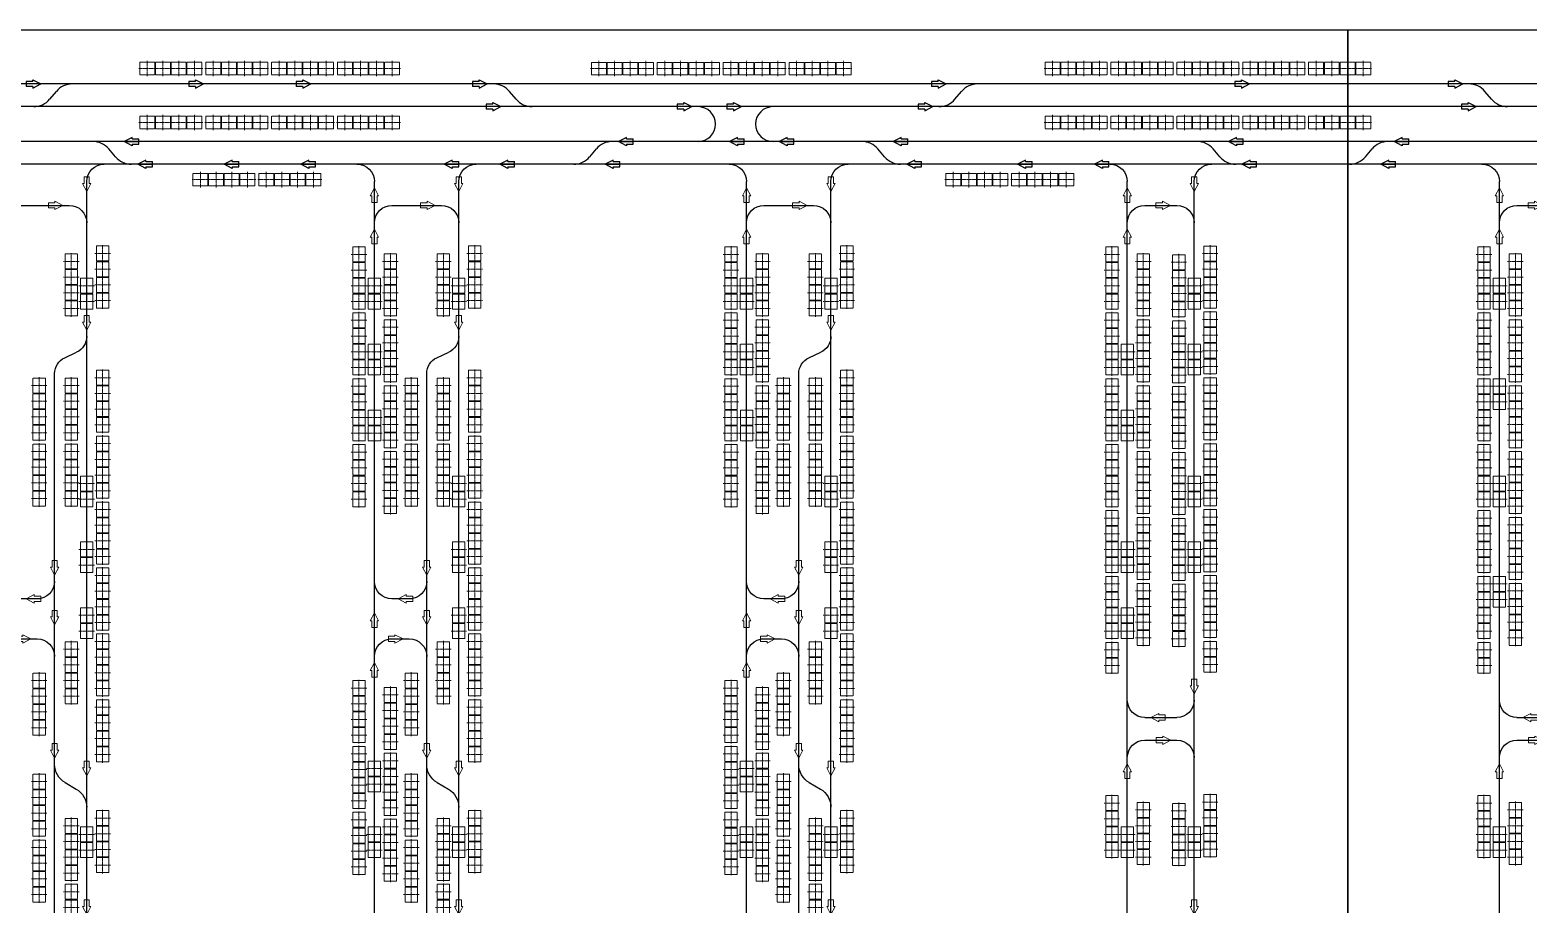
# Model space of a CAD drawing. Header units: millimetres. Extents: x -128 to 670218, y 27186 to 149492.
# Drawn here: x 97177 to 140148, y 107718 to 132785 of the extents above; entities that cross this region are included whole.
import ezdxf

# ---------------------------------------------------------------- set-up
doc = ezdxf.new("R2010")
doc.units = ezdxf.units.MM
doc.linetypes.add('AM_ISO08W050', pattern=[18, 12, -1.5, 3, -1.5])
doc.linetypes.add('XAT-M16_6F_EQ Layout_20211120$0$ACAD_ISO08W100', pattern=[36, 24, -3, 6, -3])
for name, color, linetype, lineweight in [('_CLINE', 4, 'XAT-M16_6F_EQ Layout_20211120$0$ACAD_ISO08W100', 9), ('DIRECT', 40, 'Continuous', 9), ('LINE_EQ', 4, 'AM_ISO08W050', 20), ('LINE_STB', 151, 'Continuous', 30)]:
    doc.layers.add(name, color=color, linetype=linetype, lineweight=lineweight)
doc.layers.add('Rail_H4822(Lower)', color=7, linetype='Continuous')

# ---------------------------------------------------------------- blocks, each defined once
blk = doc.blocks.new('*U3')
at = {"color": 0, "linetype": 'ByBlock'}
for p, q in [((-120, -230), (0, 0)), ((0, 0), (0, -420)), ((120, -230), (0, 0)), ((-75, -230), (-120, -230)), ((-75, -230), (-75, -420)), ((75, -420), (-75, -420)), ((75, -230), (75, -420)), ((75, -230), (120, -230))]:
    blk.add_line(p, q, dxfattribs=at)
blk = doc.blocks.new('A$C31676947')
at = {"layer": 'Rail_H4822(Lower)'}
for p, q in [((500, 47250), (500, 500)), ((2420, 47250), (2420, 500)), ((1000, 46570), (1920, 46570)), ((1000, 31870), (1920, 31870)), ((1000, 31220), (1920, 31220)), ((1000, 16520), (1920, 16520)), ((1000, 15870), (1920, 15870)), ((1000, 1180), (1920, 1180))]:
    blk.add_line(p, q, dxfattribs=at)
for centre, start, end in [((0, 47250), 0, 90), ((2920, 47250), 90, 180), ((1000, 46070), 90, 180), ((1920, 46070), 0, 90), ((1000, 32370), 180, 270), ((1920, 32370), 270, 0), ((1000, 30720), 90, 180), ((1920, 30720), 0, 90), ((0, 23700), 270, 0), ((2920, 23700), 180, 270), ((0, 21700), 0, 90), ((2920, 21700), 90, 180), ((1000, 17020), 180, 270), ((1920, 17020), 270, 0), ((1000, 15370), 90, 180), ((1920, 15370), 0, 90), ((1000, 1680), 180, 270), ((1920, 1680), 270, 0), ((0, 500), 270, 0), ((2920, 500), 180, 270)]:
    blk.add_arc(centre, 500, start, end, dxfattribs=at)
at = {"layer": 'DIRECT'}
for p, rotation in [((500, 46970), 180), ((1180, 46570), 89.99999999999999), ((500, 32550), 180), ((500, 23880), 180), ((500, 17200), 180), ((500, 1860), 180), ((1740, 1180), 270), ((500, 680), 180)]:
    blk.add_blockref('*U3', p, dxfattribs=dict(at, rotation=rotation))
for p in [(2420, 47070), (2420, 45890), (2420, 30540), (2420, 21520), (2420, 15190), (2420, 780)]:
    blk.add_blockref('*U3', p, dxfattribs=at)
at = {"layer": 'DIRECT', "lineweight": -2}
for p, rotation in [((1750, 31870), 270), ((1170, 31220), 89.99999999999999), ((1750, 16520), 270), ((1170, 15870), 89.99999999999999)]:
    blk.add_blockref('*U3', p, dxfattribs=dict(at, rotation=rotation))
blk = doc.blocks.new('A$Ca08771bd')
at = {"layer": 'Rail_H4822(Lower)'}
for p, q in [((500, 47250), (500, 500)), ((2920, 47250), (2920, 500)), ((1000, 46570), (2420, 46570)), ((2290, 42199), (2630, 42357)), ((2000, 41745), (2000, 6005)), ((1000, 32935), (1500, 32935)), ((1500, 31785), (1000, 31785)), ((2300, 27664), (2620, 27480)), ((2300, 17736), (2620, 17920)), ((1000, 13615), (1500, 13615)), ((1500, 12465), (1000, 12465)), ((2290, 5552), (2630, 5394)), ((1000, 1180), (2420, 1180))]:
    blk.add_line(p, q, dxfattribs=at)
for centre, radius, start, end in [((0, 47250), 500, 0, 90), ((3420, 47250), 500, 90, 180), ((1000, 46070), 500, 90, 180), ((2420, 46070), 500, 0, 90), ((2420, 42811), 500, 294.8882, 0), ((2500, 41745), 500, 114.8882, 180), ((1000, 33435), 500, 180, 270), ((1500, 33435), 500, 270, 0), ((1000, 31285), 500, 90, 180), ((1500, 31285), 500, 0, 90), ((2600, 28184), 600, 180, 240), ((2320, 26960), 600, 0, 60), ((0, 23700), 500, 270, 0), ((3420, 23700), 500, 180, 270), ((0, 21700), 500, 0, 90), ((3420, 21700), 500, 90, 180), ((2320, 18440), 600, 300, 0), ((2600, 17216), 600, 120, 180), ((1000, 14115), 500, 180, 270), ((1500, 14115), 500, 270, 0), ((1000, 11965), 500, 90, 180), ((1500, 11965), 500, 0, 90), ((2500, 6005), 500, 180, 245.1118), ((2420, 4940), 500, 0, 65.1118), ((1000, 1680), 500, 180, 270), ((2420, 1680), 500, 270, 0), ((0, 500), 500, 270, 0), ((3420, 500), 500, 180, 270)]:
    blk.add_arc(centre, radius, start, end, dxfattribs=at)
at = {"layer": 'DIRECT'}
for p, rotation in [((500, 46970), 180), ((1180, 46570), 90), ((500, 33615), 180), ((1320, 32935), 270), ((500, 32185), 180), ((1180, 31785), 90), ((500, 23880), 180), ((500, 14295), 180), ((1320, 13615), 270), ((500, 12865), 180), ((1180, 12465), 90), ((500, 1860), 180), ((2240, 1180), 270), ((500, 680), 180)]:
    blk.add_blockref('*U3', p, dxfattribs=dict(at, rotation=rotation))
for p in [(2920, 47070), (2920, 45890), (2920, 41911), (2000, 32535), (2000, 31105), (2920, 21520), (2000, 13215), (2000, 11785), (2920, 780)]:
    blk.add_blockref('*U3', p, dxfattribs=at)
at = {"layer": 'DIRECT', "lineweight": -2}
for p in [(2000, 27287), (2920, 26780), (2920, 17543), (2000, 17036), (2920, 4760)]:
    blk.add_blockref('*U3', p, dxfattribs=at)
blk = doc.blocks.new('*U589')
at = {"color": 0, "linetype": 'ByBlock'}
for p, q in [((-120, -230), (0, 0)), ((0, 0), (0, -420)), ((120, -230), (0, 0)), ((-75, -230), (-120, -230)), ((-75, -230), (-75, -420)), ((75, -420), (-75, -420)), ((75, -230), (75, -420)), ((75, -230), (120, -230))]:
    blk.add_line(p, q, dxfattribs=at)
blk = doc.blocks.new('*U570')
at = {"color": 0, "linetype": 'ByBlock'}
for p, q in [((-120, -230), (0, 0)), ((0, 0), (0, -420)), ((120, -230), (0, 0)), ((-75, -230), (-120, -230)), ((-75, -230), (-75, -420)), ((75, -420), (-75, -420)), ((75, -230), (75, -420)), ((75, -230), (120, -230))]:
    blk.add_line(p, q, dxfattribs=at)
blk = doc.blocks.new('*U571')
at = {"color": 0, "linetype": 'ByBlock'}
for p, q in [((-120, -230), (0, 0)), ((0, 0), (0, -420)), ((120, -230), (0, 0)), ((-75, -230), (-120, -230)), ((-75, -230), (-75, -420)), ((75, -420), (-75, -420)), ((75, -230), (75, -420)), ((75, -230), (120, -230))]:
    blk.add_line(p, q, dxfattribs=at)
blk = doc.blocks.new('*U506')
at = {"color": 0, "linetype": 'ByBlock'}
for p, q in [((-120, -230), (0, 0)), ((0, 0), (0, -420)), ((120, -230), (0, 0)), ((-75, -230), (-120, -230)), ((-75, -230), (-75, -420)), ((75, -420), (-75, -420)), ((75, -230), (75, -420)), ((75, -230), (120, -230))]:
    blk.add_line(p, q, dxfattribs=at)
blk = doc.blocks.new('*U507')
at = {"color": 0, "linetype": 'ByBlock'}
for p, q in [((-120, -230), (0, 0)), ((0, 0), (0, -420)), ((120, -230), (0, 0)), ((-75, -230), (-120, -230)), ((-75, -230), (-75, -420)), ((75, -420), (-75, -420)), ((75, -230), (75, -420)), ((75, -230), (120, -230))]:
    blk.add_line(p, q, dxfattribs=at)
blk = doc.blocks.new('*U448')
at = {"color": 0, "linetype": 'ByBlock'}
for p, q in [((-120, -230), (0, 0)), ((0, 0), (0, -420)), ((120, -230), (0, 0)), ((-75, -230), (-120, -230)), ((-75, -230), (-75, -420)), ((75, -420), (-75, -420)), ((75, -230), (75, -420)), ((75, -230), (120, -230))]:
    blk.add_line(p, q, dxfattribs=at)
blk = doc.blocks.new('*U782')
at = {"color": 0, "linetype": 'ByBlock'}
for p, q in [((-120, -230), (0, 0)), ((0, 0), (0, -420)), ((120, -230), (0, 0)), ((-75, -230), (-120, -230)), ((-75, -230), (-75, -420)), ((75, -420), (-75, -420)), ((75, -230), (75, -420)), ((75, -230), (120, -230))]:
    blk.add_line(p, q, dxfattribs=at)
blk = doc.blocks.new('*U771')
at = {"color": 0, "linetype": 'ByBlock'}
for p, q in [((-120, -230), (0, 0)), ((0, 0), (0, -420)), ((120, -230), (0, 0)), ((-75, -230), (-120, -230)), ((-75, -230), (-75, -420)), ((75, -420), (-75, -420)), ((75, -230), (75, -420)), ((75, -230), (120, -230))]:
    blk.add_line(p, q, dxfattribs=at)
blk = doc.blocks.new('*U772')
at = {"color": 0, "linetype": 'ByBlock'}
for p, q in [((-120, -230), (0, 0)), ((0, 0), (0, -420)), ((120, -230), (0, 0)), ((-75, -230), (-120, -230)), ((-75, -230), (-75, -420)), ((75, -420), (-75, -420)), ((75, -230), (75, -420)), ((75, -230), (120, -230))]:
    blk.add_line(p, q, dxfattribs=at)
blk = doc.blocks.new('*U713')
at = {"color": 0, "linetype": 'ByBlock'}
for p, q in [((-120, -230), (0, 0)), ((0, 0), (0, -420)), ((120, -230), (0, 0)), ((-75, -230), (-120, -230)), ((-75, -230), (-75, -420)), ((75, -420), (-75, -420)), ((75, -230), (75, -420)), ((75, -230), (120, -230))]:
    blk.add_line(p, q, dxfattribs=at)
blk = doc.blocks.new('*U715')
at = {"color": 0, "linetype": 'ByBlock'}
for p, q in [((-120, -230), (0, 0)), ((0, 0), (0, -420)), ((120, -230), (0, 0)), ((-75, -230), (-120, -230)), ((-75, -230), (-75, -420)), ((75, -420), (-75, -420)), ((75, -230), (75, -420)), ((75, -230), (120, -230))]:
    blk.add_line(p, q, dxfattribs=at)
blk = doc.blocks.new('*U647')
at = {"color": 0, "linetype": 'ByBlock'}
for p, q in [((-120, -230), (0, 0)), ((0, 0), (0, -420)), ((120, -230), (0, 0)), ((-75, -230), (-120, -230)), ((-75, -230), (-75, -420)), ((75, -420), (-75, -420)), ((75, -230), (75, -420)), ((75, -230), (120, -230))]:
    blk.add_line(p, q, dxfattribs=at)
blk = doc.blocks.new('*U649')
at = {"color": 0, "linetype": 'ByBlock'}
for p, q in [((-120, -230), (0, 0)), ((0, 0), (0, -420)), ((120, -230), (0, 0)), ((-75, -230), (-120, -230)), ((-75, -230), (-75, -420)), ((75, -420), (-75, -420)), ((75, -230), (75, -420)), ((75, -230), (120, -230))]:
    blk.add_line(p, q, dxfattribs=at)
blk = doc.blocks.new('*U395')
at = {"color": 0, "linetype": 'ByBlock'}
for p, q in [((-120, -230), (0, 0)), ((0, 0), (0, -420)), ((120, -230), (0, 0)), ((-75, -230), (-120, -230)), ((-75, -230), (-75, -420)), ((75, -420), (-75, -420)), ((75, -230), (75, -420)), ((75, -230), (120, -230))]:
    blk.add_line(p, q, dxfattribs=at)
blk = doc.blocks.new('*U396')
at = {"color": 0, "linetype": 'ByBlock'}
for p, q in [((-120, -230), (0, 0)), ((0, 0), (0, -420)), ((120, -230), (0, 0)), ((-75, -230), (-120, -230)), ((-75, -230), (-75, -420)), ((75, -420), (-75, -420)), ((75, -230), (75, -420)), ((75, -230), (120, -230))]:
    blk.add_line(p, q, dxfattribs=at)
blk = doc.blocks.new('*U397')
at = {"color": 0, "linetype": 'ByBlock'}
for p, q in [((-120, -230), (0, 0)), ((0, 0), (0, -420)), ((120, -230), (0, 0)), ((-75, -230), (-120, -230)), ((-75, -230), (-75, -420)), ((75, -420), (-75, -420)), ((75, -230), (75, -420)), ((75, -230), (120, -230))]:
    blk.add_line(p, q, dxfattribs=at)
blk = doc.blocks.new('*U398')
at = {"color": 0, "linetype": 'ByBlock'}
for p, q in [((-120, -230), (0, 0)), ((0, 0), (0, -420)), ((120, -230), (0, 0)), ((-75, -230), (-120, -230)), ((-75, -230), (-75, -420)), ((75, -420), (-75, -420)), ((75, -230), (75, -420)), ((75, -230), (120, -230))]:
    blk.add_line(p, q, dxfattribs=at)
blk = doc.blocks.new('*U399')
at = {"color": 0, "linetype": 'ByBlock'}
for p, q in [((-120, -230), (0, 0)), ((0, 0), (0, -420)), ((120, -230), (0, 0)), ((-75, -230), (-120, -230)), ((-75, -230), (-75, -420)), ((75, -420), (-75, -420)), ((75, -230), (75, -420)), ((75, -230), (120, -230))]:
    blk.add_line(p, q, dxfattribs=at)
blk = doc.blocks.new('*U400')
at = {"color": 0, "linetype": 'ByBlock'}
for p, q in [((-120, -230), (0, 0)), ((0, 0), (0, -420)), ((120, -230), (0, 0)), ((-75, -230), (-120, -230)), ((-75, -230), (-75, -420)), ((75, -420), (-75, -420)), ((75, -230), (75, -420)), ((75, -230), (120, -230))]:
    blk.add_line(p, q, dxfattribs=at)
blk = doc.blocks.new('*U401')
at = {"color": 0, "linetype": 'ByBlock'}
for p, q in [((-120, -230), (0, 0)), ((0, 0), (0, -420)), ((120, -230), (0, 0)), ((-75, -230), (-120, -230)), ((-75, -230), (-75, -420)), ((75, -420), (-75, -420)), ((75, -230), (75, -420)), ((75, -230), (120, -230))]:
    blk.add_line(p, q, dxfattribs=at)
blk = doc.blocks.new('*U402')
at = {"color": 0, "linetype": 'ByBlock'}
for p, q in [((-120, -230), (0, 0)), ((0, 0), (0, -420)), ((120, -230), (0, 0)), ((-75, -230), (-120, -230)), ((-75, -230), (-75, -420)), ((75, -420), (-75, -420)), ((75, -230), (75, -420)), ((75, -230), (120, -230))]:
    blk.add_line(p, q, dxfattribs=at)
blk = doc.blocks.new('*U403')
at = {"color": 0, "linetype": 'ByBlock'}
for p, q in [((-120, -230), (0, 0)), ((0, 0), (0, -420)), ((120, -230), (0, 0)), ((-75, -230), (-120, -230)), ((-75, -230), (-75, -420)), ((75, -420), (-75, -420)), ((75, -230), (75, -420)), ((75, -230), (120, -230))]:
    blk.add_line(p, q, dxfattribs=at)
blk = doc.blocks.new('*U404')
at = {"color": 0, "linetype": 'ByBlock'}
for p, q in [((-120, -230), (0, 0)), ((0, 0), (0, -420)), ((120, -230), (0, 0)), ((-75, -230), (-120, -230)), ((-75, -230), (-75, -420)), ((75, -420), (-75, -420)), ((75, -230), (75, -420)), ((75, -230), (120, -230))]:
    blk.add_line(p, q, dxfattribs=at)
blk = doc.blocks.new('*U371')
at = {"color": 0, "linetype": 'ByBlock'}
for p, q in [((-120, -230), (0, 0)), ((0, 0), (0, -420)), ((120, -230), (0, 0)), ((-75, -230), (-120, -230)), ((-75, -230), (-75, -420)), ((75, -420), (-75, -420)), ((75, -230), (75, -420)), ((75, -230), (120, -230))]:
    blk.add_line(p, q, dxfattribs=at)
blk = doc.blocks.new('*U372')
at = {"color": 0, "linetype": 'ByBlock'}
for p, q in [((-120, -230), (0, 0)), ((0, 0), (0, -420)), ((120, -230), (0, 0)), ((-75, -230), (-120, -230)), ((-75, -230), (-75, -420)), ((75, -420), (-75, -420)), ((75, -230), (75, -420)), ((75, -230), (120, -230))]:
    blk.add_line(p, q, dxfattribs=at)
blk = doc.blocks.new('*U373')
at = {"color": 0, "linetype": 'ByBlock'}
for p, q in [((-120, -230), (0, 0)), ((0, 0), (0, -420)), ((120, -230), (0, 0)), ((-75, -230), (-120, -230)), ((-75, -230), (-75, -420)), ((75, -420), (-75, -420)), ((75, -230), (75, -420)), ((75, -230), (120, -230))]:
    blk.add_line(p, q, dxfattribs=at)
blk = doc.blocks.new('*U374')
at = {"color": 0, "linetype": 'ByBlock'}
for p, q in [((-120, -230), (0, 0)), ((0, 0), (0, -420)), ((120, -230), (0, 0)), ((-75, -230), (-120, -230)), ((-75, -230), (-75, -420)), ((75, -420), (-75, -420)), ((75, -230), (75, -420)), ((75, -230), (120, -230))]:
    blk.add_line(p, q, dxfattribs=at)
blk = doc.blocks.new('*U375')
at = {"color": 0, "linetype": 'ByBlock'}
for p, q in [((-120, -230), (0, 0)), ((0, 0), (0, -420)), ((120, -230), (0, 0)), ((-75, -230), (-120, -230)), ((-75, -230), (-75, -420)), ((75, -420), (-75, -420)), ((75, -230), (75, -420)), ((75, -230), (120, -230))]:
    blk.add_line(p, q, dxfattribs=at)
blk = doc.blocks.new('*U377')
at = {"color": 0, "linetype": 'ByBlock'}
for p, q in [((-120, -230), (0, 0)), ((0, 0), (0, -420)), ((120, -230), (0, 0)), ((-75, -230), (-120, -230)), ((-75, -230), (-75, -420)), ((75, -420), (-75, -420)), ((75, -230), (75, -420)), ((75, -230), (120, -230))]:
    blk.add_line(p, q, dxfattribs=at)
blk = doc.blocks.new('*U378')
at = {"color": 0, "linetype": 'ByBlock'}
for p, q in [((-120, -230), (0, 0)), ((0, 0), (0, -420)), ((120, -230), (0, 0)), ((-75, -230), (-120, -230)), ((-75, -230), (-75, -420)), ((75, -420), (-75, -420)), ((75, -230), (75, -420)), ((75, -230), (120, -230))]:
    blk.add_line(p, q, dxfattribs=at)
blk = doc.blocks.new('XAT-M16_6F_EQ Layout_20211120$0$EG-12_FOUP_(01)-pv')
at = {"layer": '_CLINE'}
for p, q in [((0, 211), (0, -235)), ((-239, -12), (239, -12))]:
    blk.add_line(p, q, dxfattribs=at)
at = {"layer": 'LINE_EQ'}
blk.add_lwpolyline([(-215, 166), (-215, -190), (215, -190), (215, 166)], close=True, dxfattribs=at)
blk = doc.blocks.new('A$Ca79c4620')
at = {"rotation": 89.99999999999999}
for p in [(945, -882), (945, -1332), (945, -1782), (945, -2232)]:
    blk.add_blockref('XAT-M16_6F_EQ Layout_20211120$0$EG-12_FOUP_(01)-pv', p, dxfattribs=at)
blk = doc.blocks.new('A$Cb83e1a90')
at = {"rotation": 89.99999999999999}
for p in [(-955, -909), (-955, -1359), (-955, -1809), (-955, -2259)]:
    blk.add_blockref('XAT-M16_6F_EQ Layout_20211120$0$EG-12_FOUP_(01)-pv', p, dxfattribs=at)

msp = doc.modelspace()

# ---------------------------------------------------------------- linework, layer by layer
for points in [[(5682, 132785), (134983, 132785), (134983, 79986), (5682, 79986)], [(134983, 132785), (262984, 132785), (262984, 79986), (134983, 79986)]]:
    msp.add_lwpolyline(points, close=True)
at = {"layer": 'Rail_H4822(Lower)'}
for p, q in [((333538, 131236), (72208, 131236)), ((97743, 130798), (97935, 131025)), ((111124, 130798), (110932, 131025)), ((123710, 130798), (123901, 131025)), ((139104, 130798), (138912, 131025)), ((339872, 130586), (72208, 130586)), ((332538, 129586), (73431, 129586)), ((99631, 129148), (99439, 129375)), ((113232, 129148), (113424, 129375)), ((121691, 129148), (121499, 129375)), ((131306, 129148), (131114, 129375)), ((135481, 129148), (135673, 129375)), ((331888, 128936), (78898, 128936))]:
    msp.add_line(p, q, dxfattribs=at)
for centre, radius, start, end in [((98392, 130636), 600, 90, 139.6984), ((110474, 130636), 600, 40.3016, 90), ((124359, 130636), 600, 90, 139.6984), ((138454, 130636), 600, 40.3016, 90), ((97285, 131186), 600, 270, 319.6984), ((111581, 131186), 600, 220.3016, 270), ((123252, 131186), 600, 270, 319.6984), ((139561, 131186), 600, 220.3016, 270), ((116341, 130086), 500, 270, 90), ((118491, 130086), 500, 90, 270), ((98981, 128986), 600, 40.3016, 90), ((113881, 128986), 600, 90, 139.6984), ((121041, 128986), 600, 40.3016, 90), ((130657, 128986), 600, 40.3016, 90), ((136131, 128986), 600, 90, 139.6984), ((100088, 129536), 600, 220.3016, 270), ((112774, 129536), 600, 270, 319.6984), ((122148, 129536), 600, 220.3016, 270), ((131764, 129536), 600, 220.3016, 270), ((135024, 129536), 600, 270, 319.6984)]:
    msp.add_arc(centre, radius, start, end, dxfattribs=at)

# ---------------------------------------------------------------- block references
at = {"layer": 'LINE_EQ', "rotation": 89.99999999999999}
for p in [(98793, 125448), (107046, 125448), (109466, 125448), (117719, 125448), (120139, 125448), (130562, 125448), (139315, 125448), (98793, 124998), (107046, 124998), (109466, 124998), (117719, 124998), (120139, 124998), (130562, 124998), (139315, 124998), (107046, 123558), (117719, 123558), (128642, 123558), (130562, 123558), (107046, 123108), (117719, 123108), (128642, 123108), (130562, 123108), (139315, 122568), (139315, 122118), (107049, 121668), (117722, 121668), (128642, 121668), (107049, 121218), (117722, 121218), (128642, 121218), (98793, 119778), (109466, 119778), (120139, 119778), (130562, 119778), (139315, 119778), (98793, 119328), (109466, 119328), (120139, 119328), (130562, 119328), (139315, 119328), (98793, 117888), (109466, 117888), (120139, 117888), (128642, 117888), (130562, 117888), (98793, 117438), (109466, 117438), (120139, 117438), (128642, 117438), (130562, 117438), (139315, 116898), (139315, 116448), (98793, 115998), (109466, 115998), (120139, 115998), (128642, 115998), (98793, 115548), (109466, 115548), (120139, 115548), (128642, 115548), (107046, 111604), (117719, 111604), (107046, 111154), (117719, 111154), (98793, 109714), (107046, 109714), (109466, 109714), (117719, 109714), (120139, 109714), (128642, 109714), (130562, 109714), (139315, 109714), (98793, 109264), (107046, 109264), (109466, 109264), (117719, 109264), (120139, 109264), (128642, 109264), (130562, 109264), (139315, 109264)]:
    msp.add_blockref('XAT-M16_6F_EQ Layout_20211120$0$EG-12_FOUP_(01)-pv', p, dxfattribs=at)
at = {"layer": 'LINE_STB'}
for name, p in [('XAT-M16_6F_EQ Layout_20211120$0$EG-12_FOUP_(01)-pv', (100543, 131692)), ('XAT-M16_6F_EQ Layout_20211120$0$EG-12_FOUP_(01)-pv', (100993, 131692)), ('XAT-M16_6F_EQ Layout_20211120$0$EG-12_FOUP_(01)-pv', (101443, 131692)), ('XAT-M16_6F_EQ Layout_20211120$0$EG-12_FOUP_(01)-pv', (101893, 131692)), ('XAT-M16_6F_EQ Layout_20211120$0$EG-12_FOUP_(01)-pv', (102433, 131692)), ('XAT-M16_6F_EQ Layout_20211120$0$EG-12_FOUP_(01)-pv', (102883, 131692)), ('XAT-M16_6F_EQ Layout_20211120$0$EG-12_FOUP_(01)-pv', (103333, 131692)), ('XAT-M16_6F_EQ Layout_20211120$0$EG-12_FOUP_(01)-pv', (103783, 131692)), ('XAT-M16_6F_EQ Layout_20211120$0$EG-12_FOUP_(01)-pv', (104323, 131692)), ('XAT-M16_6F_EQ Layout_20211120$0$EG-12_FOUP_(01)-pv', (104773, 131692)), ('XAT-M16_6F_EQ Layout_20211120$0$EG-12_FOUP_(01)-pv', (105223, 131692)), ('XAT-M16_6F_EQ Layout_20211120$0$EG-12_FOUP_(01)-pv', (105673, 131692)), ('XAT-M16_6F_EQ Layout_20211120$0$EG-12_FOUP_(01)-pv', (106213, 131692)), ('XAT-M16_6F_EQ Layout_20211120$0$EG-12_FOUP_(01)-pv', (106663, 131692)), ('XAT-M16_6F_EQ Layout_20211120$0$EG-12_FOUP_(01)-pv', (107113, 131692)), ('XAT-M16_6F_EQ Layout_20211120$0$EG-12_FOUP_(01)-pv', (107563, 131692)), ('XAT-M16_6F_EQ Layout_20211120$0$EG-12_FOUP_(01)-pv', (113497, 131691)), ('XAT-M16_6F_EQ Layout_20211120$0$EG-12_FOUP_(01)-pv', (113947, 131691)), ('XAT-M16_6F_EQ Layout_20211120$0$EG-12_FOUP_(01)-pv', (114397, 131691)), ('XAT-M16_6F_EQ Layout_20211120$0$EG-12_FOUP_(01)-pv', (114847, 131691)), ('XAT-M16_6F_EQ Layout_20211120$0$EG-12_FOUP_(01)-pv', (115387, 131691)), ('XAT-M16_6F_EQ Layout_20211120$0$EG-12_FOUP_(01)-pv', (115837, 131691)), ('XAT-M16_6F_EQ Layout_20211120$0$EG-12_FOUP_(01)-pv', (116287, 131691)), ('XAT-M16_6F_EQ Layout_20211120$0$EG-12_FOUP_(01)-pv', (116737, 131691)), ('XAT-M16_6F_EQ Layout_20211120$0$EG-12_FOUP_(01)-pv', (117277, 131691)), ('XAT-M16_6F_EQ Layout_20211120$0$EG-12_FOUP_(01)-pv', (117727, 131691)), ('XAT-M16_6F_EQ Layout_20211120$0$EG-12_FOUP_(01)-pv', (118177, 131691)), ('XAT-M16_6F_EQ Layout_20211120$0$EG-12_FOUP_(01)-pv', (118627, 131691)), ('XAT-M16_6F_EQ Layout_20211120$0$EG-12_FOUP_(01)-pv', (119167, 131691)), ('XAT-M16_6F_EQ Layout_20211120$0$EG-12_FOUP_(01)-pv', (119617, 131691)), ('XAT-M16_6F_EQ Layout_20211120$0$EG-12_FOUP_(01)-pv', (120067, 131691)), ('XAT-M16_6F_EQ Layout_20211120$0$EG-12_FOUP_(01)-pv', (120517, 131691)), ('XAT-M16_6F_EQ Layout_20211120$0$EG-12_FOUP_(01)-pv', (126510, 131692)), ('XAT-M16_6F_EQ Layout_20211120$0$EG-12_FOUP_(01)-pv', (126960, 131692)), ('XAT-M16_6F_EQ Layout_20211120$0$EG-12_FOUP_(01)-pv', (127410, 131692)), ('XAT-M16_6F_EQ Layout_20211120$0$EG-12_FOUP_(01)-pv', (127860, 131692)), ('XAT-M16_6F_EQ Layout_20211120$0$EG-12_FOUP_(01)-pv', (128400, 131692)), ('XAT-M16_6F_EQ Layout_20211120$0$EG-12_FOUP_(01)-pv', (128850, 131692)), ('XAT-M16_6F_EQ Layout_20211120$0$EG-12_FOUP_(01)-pv', (129300, 131692)), ('XAT-M16_6F_EQ Layout_20211120$0$EG-12_FOUP_(01)-pv', (129750, 131692)), ('XAT-M16_6F_EQ Layout_20211120$0$EG-12_FOUP_(01)-pv', (130290, 131692)), ('XAT-M16_6F_EQ Layout_20211120$0$EG-12_FOUP_(01)-pv', (130740, 131692)), ('XAT-M16_6F_EQ Layout_20211120$0$EG-12_FOUP_(01)-pv', (131190, 131692)), ('XAT-M16_6F_EQ Layout_20211120$0$EG-12_FOUP_(01)-pv', (131640, 131692)), ('XAT-M16_6F_EQ Layout_20211120$0$EG-12_FOUP_(01)-pv', (132180, 131692)), ('XAT-M16_6F_EQ Layout_20211120$0$EG-12_FOUP_(01)-pv', (132630, 131692)), ('XAT-M16_6F_EQ Layout_20211120$0$EG-12_FOUP_(01)-pv', (133080, 131692)), ('XAT-M16_6F_EQ Layout_20211120$0$EG-12_FOUP_(01)-pv', (133530, 131692)), ('XAT-M16_6F_EQ Layout_20211120$0$EG-12_FOUP_(01)-pv', (134070, 131692)), ('XAT-M16_6F_EQ Layout_20211120$0$EG-12_FOUP_(01)-pv', (134520, 131692)), ('XAT-M16_6F_EQ Layout_20211120$0$EG-12_FOUP_(01)-pv', (134970, 131692)), ('XAT-M16_6F_EQ Layout_20211120$0$EG-12_FOUP_(01)-pv', (135420, 131692)), ('XAT-M16_6F_EQ Layout_20211120$0$EG-12_FOUP_(01)-pv', (100543, 130143)), ('XAT-M16_6F_EQ Layout_20211120$0$EG-12_FOUP_(01)-pv', (100993, 130143)), ('XAT-M16_6F_EQ Layout_20211120$0$EG-12_FOUP_(01)-pv', (101443, 130143)), ('XAT-M16_6F_EQ Layout_20211120$0$EG-12_FOUP_(01)-pv', (101893, 130143)), ('XAT-M16_6F_EQ Layout_20211120$0$EG-12_FOUP_(01)-pv', (102433, 130143)), ('XAT-M16_6F_EQ Layout_20211120$0$EG-12_FOUP_(01)-pv', (102883, 130143)), ('XAT-M16_6F_EQ Layout_20211120$0$EG-12_FOUP_(01)-pv', (103333, 130143)), ('XAT-M16_6F_EQ Layout_20211120$0$EG-12_FOUP_(01)-pv', (103783, 130143)), ('XAT-M16_6F_EQ Layout_20211120$0$EG-12_FOUP_(01)-pv', (104323, 130143)), ('XAT-M16_6F_EQ Layout_20211120$0$EG-12_FOUP_(01)-pv', (104773, 130143)), ('XAT-M16_6F_EQ Layout_20211120$0$EG-12_FOUP_(01)-pv', (105223, 130143)), ('XAT-M16_6F_EQ Layout_20211120$0$EG-12_FOUP_(01)-pv', (105673, 130143)), ('XAT-M16_6F_EQ Layout_20211120$0$EG-12_FOUP_(01)-pv', (106213, 130143)), ('XAT-M16_6F_EQ Layout_20211120$0$EG-12_FOUP_(01)-pv', (106663, 130143)), ('XAT-M16_6F_EQ Layout_20211120$0$EG-12_FOUP_(01)-pv', (107113, 130143)), ('XAT-M16_6F_EQ Layout_20211120$0$EG-12_FOUP_(01)-pv', (107563, 130143)), ('XAT-M16_6F_EQ Layout_20211120$0$EG-12_FOUP_(01)-pv', (126510, 130143)), ('XAT-M16_6F_EQ Layout_20211120$0$EG-12_FOUP_(01)-pv', (126960, 130143)), ('XAT-M16_6F_EQ Layout_20211120$0$EG-12_FOUP_(01)-pv', (127410, 130143)), ('XAT-M16_6F_EQ Layout_20211120$0$EG-12_FOUP_(01)-pv', (127860, 130143)), ('XAT-M16_6F_EQ Layout_20211120$0$EG-12_FOUP_(01)-pv', (128400, 130143)), ('XAT-M16_6F_EQ Layout_20211120$0$EG-12_FOUP_(01)-pv', (128850, 130143)), ('XAT-M16_6F_EQ Layout_20211120$0$EG-12_FOUP_(01)-pv', (129300, 130143)), ('XAT-M16_6F_EQ Layout_20211120$0$EG-12_FOUP_(01)-pv', (129750, 130143)), ('XAT-M16_6F_EQ Layout_20211120$0$EG-12_FOUP_(01)-pv', (130290, 130143)), ('XAT-M16_6F_EQ Layout_20211120$0$EG-12_FOUP_(01)-pv', (130740, 130143)), ('XAT-M16_6F_EQ Layout_20211120$0$EG-12_FOUP_(01)-pv', (131190, 130143)), ('XAT-M16_6F_EQ Layout_20211120$0$EG-12_FOUP_(01)-pv', (131640, 130143)), ('XAT-M16_6F_EQ Layout_20211120$0$EG-12_FOUP_(01)-pv', (132180, 130143)), ('XAT-M16_6F_EQ Layout_20211120$0$EG-12_FOUP_(01)-pv', (132630, 130143)), ('XAT-M16_6F_EQ Layout_20211120$0$EG-12_FOUP_(01)-pv', (133080, 130143)), ('XAT-M16_6F_EQ Layout_20211120$0$EG-12_FOUP_(01)-pv', (133530, 130143)), ('XAT-M16_6F_EQ Layout_20211120$0$EG-12_FOUP_(01)-pv', (134070, 130143)), ('XAT-M16_6F_EQ Layout_20211120$0$EG-12_FOUP_(01)-pv', (134520, 130143)), ('XAT-M16_6F_EQ Layout_20211120$0$EG-12_FOUP_(01)-pv', (134970, 130143)), ('XAT-M16_6F_EQ Layout_20211120$0$EG-12_FOUP_(01)-pv', (135420, 130143)), ('A$Cb83e1a90', (99305, 127058)), ('A$Ca79c4620', (98305, 127257)), ('A$Cb83e1a90', (107558, 127257)), ('A$Cb83e1a90', (109978, 127058)), ('A$Ca79c4620', (108978, 127257)), ('A$Cb83e1a90', (118231, 127257)), ('A$Cb83e1a90', (120651, 127058)), ('A$Ca79c4620', (119651, 127257)), ('A$Cb83e1a90', (107558, 125367)), ('A$Cb83e1a90', (118231, 125367)), ('A$Cb83e1a90', (100205, 123720)), ('A$Cb83e1a90', (110878, 123720)), ('A$Cb83e1a90', (121551, 123720)), ('A$Cb83e1a90', (98385, 123495)), ('A$Cb83e1a90', (99305, 123495)), ('A$Cb83e1a90', (107558, 123477)), ('A$Cb83e1a90', (109058, 123495)), ('A$Cb83e1a90', (109978, 123495)), ('A$Cb83e1a90', (118231, 123477)), ('A$Cb83e1a90', (119731, 123495)), ('A$Cb83e1a90', (120651, 123495)), ('A$Cb83e1a90', (98385, 121605)), ('A$Cb83e1a90', (98385, 121605)), ('A$Cb83e1a90', (99305, 121605)), ('A$Cb83e1a90', (100205, 121830)), ('A$Cb83e1a90', (107558, 121587)), ('A$Cb83e1a90', (109058, 121605)), ('A$Cb83e1a90', (109058, 121605)), ('A$Cb83e1a90', (109978, 121605)), ('A$Cb83e1a90', (110878, 121830)), ('A$Cb83e1a90', (118231, 121587)), ('A$Cb83e1a90', (119731, 121605)), ('A$Cb83e1a90', (119731, 121605)), ('A$Cb83e1a90', (120651, 121605)), ('A$Cb83e1a90', (121551, 121830)), ('A$Cb83e1a90', (100205, 119940)), ('A$Cb83e1a90', (110878, 119940)), ('A$Cb83e1a90', (121551, 119940)), ('A$Cb83e1a90', (100205, 118050)), ('A$Cb83e1a90', (110878, 118050)), ('A$Cb83e1a90', (121551, 118050)), ('A$Cb83e1a90', (99305, 115935)), ('A$Cb83e1a90', (100205, 116160)), ('A$Cb83e1a90', (109978, 115935)), ('A$Cb83e1a90', (110878, 116160)), ('A$Cb83e1a90', (120651, 115935)), ('A$Cb83e1a90', (121551, 116160)), ('A$Cb83e1a90', (98385, 115035)), ('A$Cb83e1a90', (109058, 115035)), ('A$Cb83e1a90', (119731, 115035)), ('A$Cb83e1a90', (107558, 114822)), ('A$Cb83e1a90', (118231, 114822)), ('A$Cb83e1a90', (100205, 114270)), ('A$Cb83e1a90', (110878, 114270)), ('A$Cb83e1a90', (121551, 114270)), ('A$Cb83e1a90', (107558, 112932)), ('A$Cb83e1a90', (118231, 112932)), ('A$Cb83e1a90', (98385, 112137)), ('A$Cb83e1a90', (109058, 112137)), ('A$Cb83e1a90', (119731, 112137)), ('A$Cb83e1a90', (99305, 110867)), ('A$Cb83e1a90', (100205, 111092)), ('A$Cb83e1a90', (107558, 111042)), ('A$Cb83e1a90', (109978, 110867)), ('A$Cb83e1a90', (110878, 111092)), ('A$Cb83e1a90', (118231, 111042)), ('A$Cb83e1a90', (120651, 110867)), ('A$Cb83e1a90', (121551, 111092)), ('A$Cb83e1a90', (98385, 110247)), ('A$Cb83e1a90', (109058, 110247)), ('A$Cb83e1a90', (119731, 110247)), ('A$Cb83e1a90', (99305, 108977)), ('A$Cb83e1a90', (109978, 108977)), ('A$Cb83e1a90', (120651, 108977))]:
    msp.add_blockref(name, p, dxfattribs=at)
for p, rotation in [((102066, 128481), 180), ((102516, 128481), 180), ((102966, 128481), 180), ((103416, 128481), 180), ((103956, 128481), 180), ((104406, 128481), 180), ((104856, 128481), 180), ((105306, 128481), 180), ((123660, 128481), 180), ((124110, 128481), 180), ((124560, 128481), 180), ((125010, 128481), 180), ((125550, 128481), 180), ((126000, 128481), 180), ((126450, 128481), 180), ((126900, 128481), 180), ((107503, 126149), 89.99999999999999), ((118176, 126149), 89.99999999999999), ((128199, 126348), 89.99999999999999), ((129099, 126149), 89.99999999999999), ((130119, 126123), 89.99999999999999), ((131019, 126374), 89.99999999999999), ((138872, 126348), 89.99999999999999), ((139772, 126149), 89.99999999999999), ((107503, 125699), 89.99999999999999), ((118176, 125699), 89.99999999999999), ((128199, 125898), 89.99999999999999), ((129099, 125699), 89.99999999999999), ((130119, 125673), 89.99999999999999), ((131019, 125924), 89.99999999999999), ((138872, 125898), 89.99999999999999), ((139772, 125699), 89.99999999999999), ((107503, 125249), 89.99999999999999), ((118176, 125249), 89.99999999999999), ((128199, 125448), 89.99999999999999), ((129099, 125249), 89.99999999999999), ((131019, 125474), 89.99999999999999), ((138872, 125448), 89.99999999999999), ((139772, 125249), 89.99999999999999), ((128199, 124998), 89.99999999999999), ((130119, 125223), 89.99999999999999), ((131019, 125024), 89.99999999999999), ((138872, 124998), 89.99999999999999), ((107503, 124799), 89.99999999999999), ((118176, 124799), 89.99999999999999), ((128199, 124458), 89.99999999999999), ((129099, 124799), 89.99999999999999), ((130119, 124773), 89.99999999999999), ((131019, 124484), 89.99999999999999), ((138872, 124458), 89.99999999999999), ((139772, 124799), 89.99999999999999), ((107503, 124259), 89.99999999999999), ((118176, 124259), 89.99999999999999), ((128199, 124008), 89.99999999999999), ((129099, 124259), 89.99999999999999), ((130119, 124233), 89.99999999999999), ((131019, 124034), 89.99999999999999), ((138872, 124008), 89.99999999999999), ((139772, 124259), 89.99999999999999), ((107503, 123809), 89.99999999999999), ((118176, 123809), 89.99999999999999), ((128199, 123558), 89.99999999999999), ((129099, 123809), 89.99999999999999), ((130119, 123783), 89.99999999999999), ((131019, 123584), 89.99999999999999), ((138872, 123558), 89.99999999999999), ((139772, 123809), 89.99999999999999), ((107503, 123359), 89.99999999999999), ((118176, 123359), 89.99999999999999), ((128199, 123108), 89.99999999999999), ((129099, 123359), 89.99999999999999), ((130119, 123333), 89.99999999999999), ((131019, 123134), 89.99999999999999), ((138872, 123108), 89.99999999999999), ((139772, 123359), 89.99999999999999), ((107503, 122909), 89.99999999999999), ((118176, 122909), 89.99999999999999), ((129099, 122909), 89.99999999999999), ((130119, 122883), 89.99999999999999), ((139772, 122909), 89.99999999999999), ((107503, 122369), 89.99999999999999), ((118176, 122369), 89.99999999999999), ((128199, 122568), 89.99999999999999), ((129099, 122369), 89.99999999999999), ((130119, 122343), 89.99999999999999), ((131019, 122594), 89.99999999999999), ((138872, 122568), 89.99999999999999), ((139772, 122369), 89.99999999999999), ((107503, 121919), 89.99999999999999), ((118176, 121919), 89.99999999999999), ((128199, 122118), 89.99999999999999), ((129099, 121919), 89.99999999999999), ((130119, 121893), 89.99999999999999), ((131019, 122144), 89.99999999999999), ((138872, 122118), 89.99999999999999), ((139772, 121919), 89.99999999999999), ((107503, 121469), 89.99999999999999), ((118176, 121469), 89.99999999999999), ((128199, 121668), 89.99999999999999), ((129099, 121469), 89.99999999999999), ((130119, 121443), 89.99999999999999), ((131019, 121694), 89.99999999999999), ((138872, 121668), 89.99999999999999), ((139772, 121469), 89.99999999999999), ((107503, 121019), 89.99999999999999), ((118176, 121019), 89.99999999999999), ((128199, 121218), 89.99999999999999), ((129099, 121019), 89.99999999999999), ((130119, 120993), 89.99999999999999), ((131019, 121244), 89.99999999999999), ((138872, 121218), 89.99999999999999), ((139772, 121019), 89.99999999999999), ((128199, 120678), 89.99999999999999), ((131019, 120704), 89.99999999999999), ((138872, 120678), 89.99999999999999), ((107503, 120479), 89.99999999999999), ((118176, 120479), 89.99999999999999), ((128199, 120228), 89.99999999999999), ((129099, 120479), 89.99999999999999), ((130119, 120453), 89.99999999999999), ((131019, 120254), 89.99999999999999), ((138872, 120228), 89.99999999999999), ((139772, 120479), 89.99999999999999), ((107503, 120029), 89.99999999999999), ((118176, 120029), 89.99999999999999), ((128199, 119778), 89.99999999999999), ((129099, 120029), 89.99999999999999), ((130119, 120003), 89.99999999999999), ((131019, 119804), 89.99999999999999), ((138872, 119778), 89.99999999999999), ((139772, 120029), 89.99999999999999), ((107503, 119579), 89.99999999999999), ((118176, 119579), 89.99999999999999), ((128199, 119328), 89.99999999999999), ((129099, 119579), 89.99999999999999), ((130119, 119553), 89.99999999999999), ((131019, 119354), 89.99999999999999), ((138872, 119328), 89.99999999999999), ((139772, 119579), 89.99999999999999), ((107503, 119129), 89.99999999999999), ((118176, 119129), 89.99999999999999), ((129099, 119129), 89.99999999999999), ((130119, 119103), 89.99999999999999), ((131019, 118814), 89.99999999999999), ((139772, 119129), 89.99999999999999), ((128199, 118788), 89.99999999999999), ((129099, 118589), 89.99999999999999), ((130119, 118563), 89.99999999999999), ((131019, 118364), 89.99999999999999), ((138872, 118788), 89.99999999999999), ((139772, 118589), 89.99999999999999), ((128199, 118338), 89.99999999999999), ((129099, 118139), 89.99999999999999), ((130119, 118113), 89.99999999999999), ((138872, 118338), 89.99999999999999), ((139772, 118139), 89.99999999999999), ((128199, 117888), 89.99999999999999), ((129099, 117689), 89.99999999999999), ((130119, 117663), 89.99999999999999), ((131019, 117914), 89.99999999999999), ((138872, 117888), 89.99999999999999), ((139772, 117689), 89.99999999999999), ((128199, 117438), 89.99999999999999), ((129099, 117239), 89.99999999999999), ((130119, 117213), 89.99999999999999), ((131019, 117464), 89.99999999999999), ((138872, 117438), 89.99999999999999), ((139772, 117239), 89.99999999999999), ((128199, 116898), 89.99999999999999), ((129099, 116699), 89.99999999999999), ((130119, 116673), 89.99999999999999), ((131019, 116924), 89.99999999999999), ((138872, 116898), 89.99999999999999), ((139772, 116699), 89.99999999999999), ((128199, 116448), 89.99999999999999), ((129099, 116249), 89.99999999999999), ((130119, 116223), 89.99999999999999), ((131019, 116474), 89.99999999999999), ((138872, 116448), 89.99999999999999), ((139772, 116249), 89.99999999999999), ((128199, 115998), 89.99999999999999), ((129099, 115799), 89.99999999999999), ((131019, 116024), 89.99999999999999), ((138872, 115998), 89.99999999999999), ((139772, 115799), 89.99999999999999), ((128199, 115548), 89.99999999999999), ((130119, 115773), 89.99999999999999), ((131019, 115574), 89.99999999999999), ((138872, 115548), 89.99999999999999), ((128199, 115008), 89.99999999999999), ((129099, 115349), 89.99999999999999), ((130119, 115323), 89.99999999999999), ((131019, 115034), 89.99999999999999), ((138872, 115008), 89.99999999999999), ((139772, 115349), 89.99999999999999), ((128199, 114558), 89.99999999999999), ((131019, 114584), 89.99999999999999), ((138872, 114558), 89.99999999999999), ((107503, 113715), 89.99999999999999), ((118176, 113715), 89.99999999999999), ((107503, 113265), 89.99999999999999), ((118176, 113265), 89.99999999999999), ((107503, 112815), 89.99999999999999), ((118176, 112815), 89.99999999999999), ((107503, 112365), 89.99999999999999), ((118176, 112365), 89.99999999999999), ((107503, 111825), 89.99999999999999), ((118176, 111825), 89.99999999999999), ((107503, 111375), 89.99999999999999), ((118176, 111375), 89.99999999999999), ((107503, 110925), 89.99999999999999), ((118176, 110925), 89.99999999999999), ((131019, 110640), 89.99999999999999), ((107503, 110475), 89.99999999999999), ((118176, 110475), 89.99999999999999), ((128199, 110614), 89.99999999999999), ((129099, 110415), 89.99999999999999), ((130119, 110389), 89.99999999999999), ((138872, 110614), 89.99999999999999), ((139772, 110415), 89.99999999999999), ((107503, 109935), 89.99999999999999), ((118176, 109935), 89.99999999999999), ((128199, 110164), 89.99999999999999), ((129099, 109965), 89.99999999999999), ((130119, 109939), 89.99999999999999), ((131019, 110190), 89.99999999999999), ((138872, 110164), 89.99999999999999), ((139772, 109965), 89.99999999999999), ((107503, 109485), 89.99999999999999), ((118176, 109485), 89.99999999999999), ((128199, 109714), 89.99999999999999), ((129099, 109515), 89.99999999999999), ((130119, 109489), 89.99999999999999), ((131019, 109740), 89.99999999999999), ((138872, 109714), 89.99999999999999), ((139772, 109515), 89.99999999999999), ((107503, 109035), 89.99999999999999), ((118176, 109035), 89.99999999999999), ((128199, 109264), 89.99999999999999), ((129099, 109065), 89.99999999999999), ((130119, 109039), 89.99999999999999), ((131019, 109290), 89.99999999999999), ((138872, 109264), 89.99999999999999), ((139772, 109065), 89.99999999999999), ((107503, 108585), 89.99999999999999), ((118176, 108585), 89.99999999999999)]:
    msp.add_blockref('XAT-M16_6F_EQ Layout_20211120$0$EG-12_FOUP_(01)-pv', p, dxfattribs=dict(at, rotation=rotation))
at = {"layer": 'Rail_H4822(Lower)', "xscale": -1}
for name, p, rotation in [('*U375', (97492, 131236), 270), ('*U771', (102159, 131236), 270), ('*U772', (105238, 131236), 270), ('*U371', (110295, 131236), 270), ('*U401', (123459, 131236), 270), ('*U589', (132158, 131236), 270), ('*U395', (138275, 131236), 270), ('*U372', (110681, 130586), 270), ('*U506', (116161, 130586), 270), ('*U571', (117591, 130586), 270), ('*U402', (123072, 130586), 270), ('*U396', (138661, 130586), 270), ('*U378', (99881, 129586), 90), ('*U374', (114061, 129586), 90), ('*U507', (117241, 129586), 90), ('*U570', (118671, 129586), 90), ('*U404', (121941, 129586), 90), ('*U398', (131557, 129586), 90), ('*U400', (136311, 129586), 90), ('A$Ca08771bd', (95885, 128936), 180), ('*U377', (100268, 128936), 90), ('*U448', (102748, 128936), 90), ('*U782', (104948, 128936), 90), ('A$Ca08771bd', (106558, 128936), 180), ('*U715', (109058, 128936), 90), ('*U649', (110658, 128936), 90), ('*U373', (113674, 128936), 90), ('A$Ca08771bd', (117231, 128936), 180), ('*U403', (122328, 128936), 90), ('*U713', (125508, 128936), 90), ('*U647', (127708, 128936), 90), ('A$C31676947', (128154, 128936), 180), ('*U397', (131943, 128936), 90), ('*U399', (135924, 128936), 90), ('A$C31676947', (138827, 128936), 180)]:
    msp.add_blockref(name, p, dxfattribs=dict(at, rotation=rotation))

doc.saveas('drawing.dxf')
